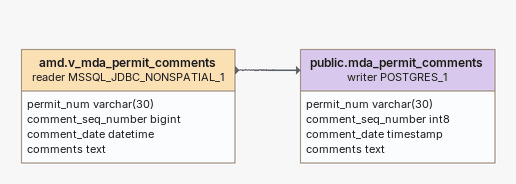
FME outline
amd.v_mda_permit_comments (reader MSSQL_JDBC_NONSPATIAL_1)
    attributes: permit_num varchar(30), comment_seq_number bigint, comment_date datetime, comments text
    -> public.mda_permit_comments (writer POSTGRES_1)
public.mda_permit_comments (writer POSTGRES_1)
    attributes: permit_num varchar(30), comment_seq_number int8, comment_date timestamp, comments text
